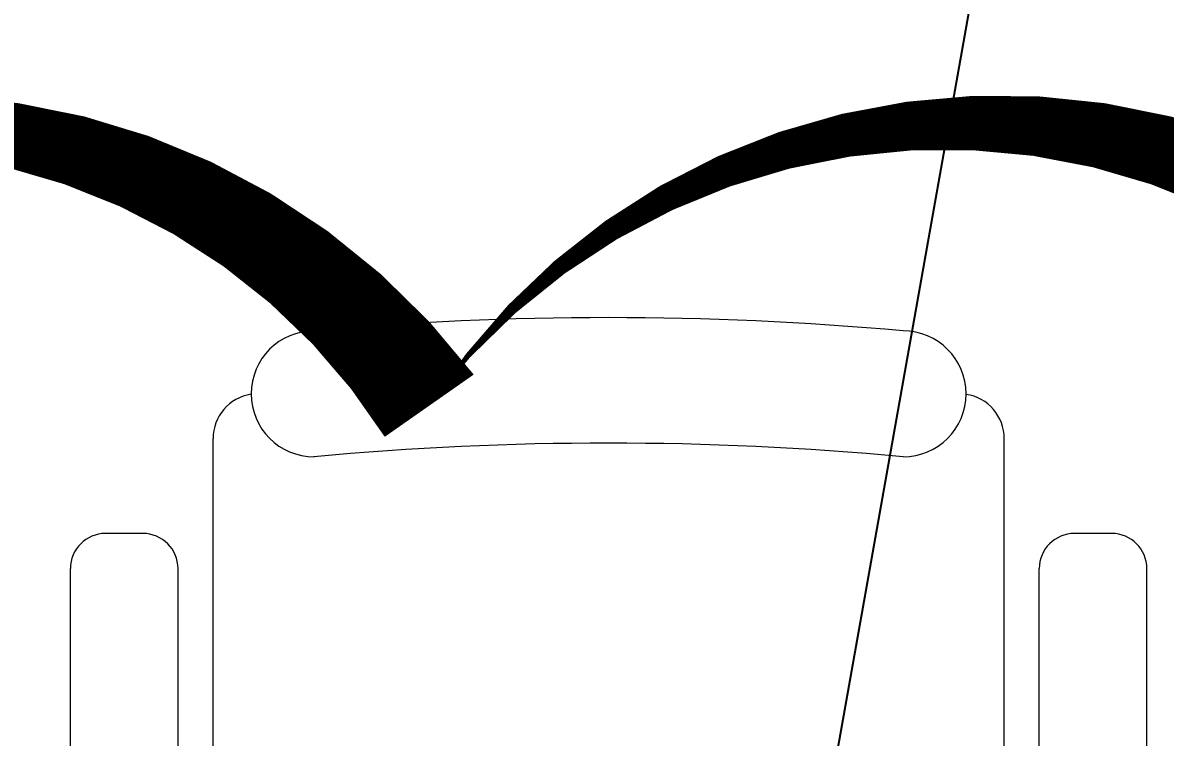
# Model space of a CAD drawing. Header units: metres. Extents: x 75097 to 220762, y -1557923 to -1361206.
# Drawn here: x 105125 to 105762, y -1446577 to -1446179 of the extents above; entities that cross this region are included whole.
import ezdxf
from ezdxf import colors
from ezdxf.entities.mleader import LeaderData, LeaderLine
from ezdxf.math import Vec2, Vec3

# ---------------------------------------------------------------- set-up
doc = ezdxf.new("R2010")
doc.units = ezdxf.units.M
doc.layers.get('0').update_dxf_attribs({"lineweight": 0})
doc.layers.add('A-100 - Copy$0$Medical Equipment and Furniture', color=8, linetype='Continuous', lineweight=0)
doc.layers.add('E-POWR', color=7, linetype='Continuous', lineweight=9, true_color=0x4e7e3e)
doc.layers.add('REV 01', color=7, linetype='Continuous', lineweight=0, true_color=0xe41b4d)
doc.styles.get("Standard").update_dxf_attribs({"font": 'GOTHIC.TTF'})

# ---------------------------------------------------------------- blocks, each defined once
blk = doc.blocks.new('A-100 - Copy$0$GF21018-P')
for p, q in [((-0.2207, 0.47563), (-0.2207, 0.0675)), ((0.22049, 0.47563), (0.22049, 0.0675)), ((-0.30021, 0.32259), (-0.30021, 0.14)), ((-0.24021, 0.32259), (-0.24021, 0.14)), ((0.24001, 0.32259), (0.24001, 0.14)), ((0.30001, 0.32259), (0.30001, 0.14)), ((-0.2806, 0.12039), (-0.25983, 0.12039)), ((0.25963, 0.12039), (0.2804, 0.12039))]:
    blk.add_line(p, q)
for centre, radius, start, end in [((-0.2806, 0.14), 0.01962, 180, 270), ((-0.25983, 0.14), 0.01962, 270, 360), ((0.25963, 0.14), 0.01962, 180, 270), ((0.2804, 0.14), 0.01962, 270, 0), ((-0.16429, 0.0425), 0.03511, 90, 270), ((0, 1.84674), 1.77674, 264.69456, 275.30527), ((0.16409, 0.0425), 0.03511, 270, 90), ((-0.1957, 0.0675), 0.025, 180, 261.47208), ((0.19549, 0.0675), 0.025, 278.52792, 360), ((0, 1.83136), 1.83136, 264.85322, 275.14698)]:
    blk.add_arc(centre, radius, start, end)
blk = doc.blocks.new('A-100 - Copy')
at = {"layer": 'A-100 - Copy$0$Medical Equipment and Furniture', "extrusion": (8.74706e-06, 2.27027e-05, 1), "xscale": 1000.000000000002, "yscale": 1000.000000000002, "zscale": 1000.000000000002, "rotation": 179.9971679684406}
blk.add_blockref('A-100 - Copy$0$GF21018-P', (105451.24, -1446343.32, -29.56), dxfattribs=at)

msp = doc.modelspace()

# ---------------------------------------------------------------- leaders
at = {"layer": 'E-POWR'}
ml = msp.add_multileader_mtext('Standard', dxfattribs=at)
ml.set_content('#R3\\PTO PP-04', color=256)
ml.set_leader_properties()
ml.build(insert=Vec2(0, 0))
ml.multileader.update_dxf_attribs({"text_right_attachment_type": 6, "dogleg_length": 200, "arrow_head_size": 200})
ctx = ml.context
ctx.base_point, ctx.char_height, ctx.arrow_head_size, ctx.landing_gap_size, ctx.plane_origin = Vec3(105872.29, -1446059.62, -3.33), 150, 200, 0.09, Vec3(106191.3, -1448958.62, -3.33)
ctx.right_attachment = 6
notes = []
notes.append((ctx, [(0, (1, 1, 0), (105672.29, -1446059.62, -3.33), (1, 0), 200, [(0, [(105472.28, -1447185.8, -3.33)], 0, [])])]))
ctx.mtext.insert, ctx.mtext.flow_direction = Vec3(105872.38, -1445982.74, -3.33), 5
for ctx, leaders in notes:
    for number, flags, end, landing, length, lines in leaders:
        leader = LeaderData()
        leader.index, (leader.has_last_leader_line, leader.has_dogleg_vector, leader.attachment_direction) = number, flags
        leader.last_leader_point, leader.dogleg_vector, leader.dogleg_length = Vec3(end), Vec3(landing), length
        for number, points, colour, breaks in lines:
            line = LeaderLine()
            line.index, line.vertices, line.color, line.breaks = number, Vec3.list(points), colors.encode_raw_color(colour), breaks
            leader.lines.append(line)
        ctx.leaders.append(leader)

# ---------------------------------------------------------------- next in the draw order: block references
msp.add_blockref('A-100 - Copy', (0, 0))

# ---------------------------------------------------------------- next in the draw order: linework, layer by layer
at = {"layer": 'REV 01', "elevation": 0}
msp.add_lwpolyline([(100505.25, -1446392.44, 0, 60.58, -0.520567), (101111, -1446392.44, 0, 60.58, -0.520567), (101716.76, -1446392.44, 0, 60.58, -0.520567), (102322.52, -1446392.44, 0, 60.58, -0.520567), (102928.28, -1446392.44, 0, 60.58, -0.520567), (103534.03, -1446392.44, 0, 60.58, -0.520567), (104139.79, -1446392.44, 0, 60.58, -0.520567), (104745.55, -1446392.44, 0, 60.58, -0.520567), (105351.31, -1446392.44, 0, 60.58, -0.520567), (105957.07, -1446392.44, 0, 60.58, -0.520567), (106495.99, -1446459.28, 0, 60.58, -0.520567), (106495.99, -1447065.04, 0, 60.58, -0.520567), (106495.99, -1447670.8, 0, 60.58, -0.520567), (106495.99, -1448276.55, 0, 60.58, -0.520567), (106495.99, -1448882.31, 0, 60.58, -0.520567), (106495.99, -1449488.07, 0, 60.58, -0.520567), (106495.99, -1450093.83, 0, 60.58, -0.520567), (106495.99, -1450699.59, 0, 60.58, -0.520567), (106495.99, -1451305.34, 0, 60.58, -0.520567)], format="xyseb", dxfattribs=at)

doc.saveas('drawing.dxf')
